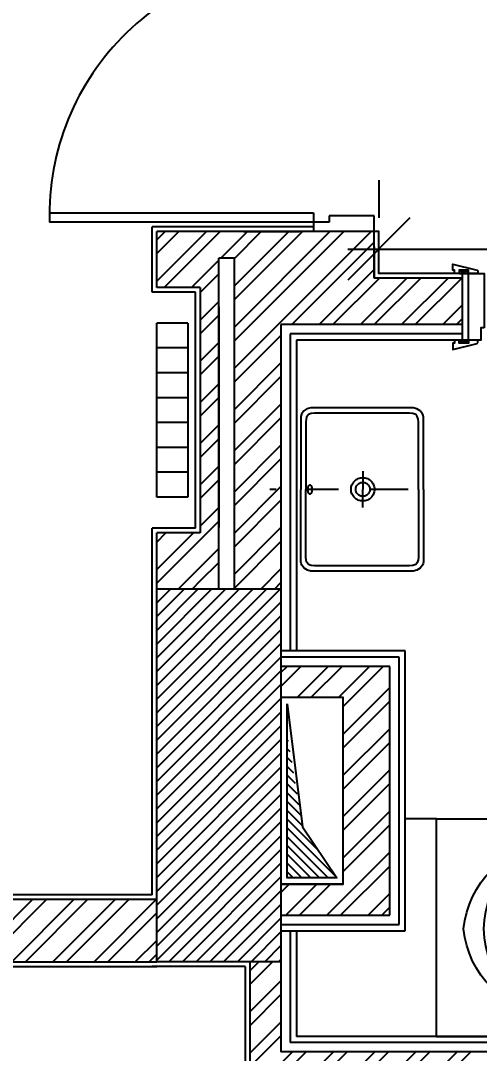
# Model space of a CAD drawing. Extents: x 0 to 47, y -4.1 to 58.5.
# Drawn here: x 3.491 to 4.967, y 12.555 to 15.878 of the extents above; entities that cross this region are included whole.
import ezdxf

# ---------------------------------------------------------------- set-up
doc = ezdxf.new("R2010")
doc.units = 0
doc.header["$MEASUREMENT"] = 0
doc.header["$PDMODE"] = 35
doc.header["$PDSIZE"] = 0.3
doc.linetypes.add('CENTER', pattern=[2, 1.25, -0.25, 0.25, -0.25])
doc.linetypes.add('DASHDOTX2', pattern=[50.8, 25.4, -12.7, 0, -12.7])
doc.layers.get('0').update_dxf_attribs({"linetype": 'CONTINUOUS'})
doc.layers.get('DEFPOINTS').update_dxf_attribs({"linetype": 'CONTINUOUS'})
for name, color, linetype in [('04', 4, 'CONTINUOUS'), ('A-AXIS-SANITARY', 10, 'DASHDOTX2'), ('a-dim', 3, 'CONTINUOUS'), ('A-DOORS', 1, 'CONTINUOUS'), ('A-FLOR-PFIX', 61, 'CONTINUOUS'), ('A-HATCH-CONC', 8, 'CONTINUOUS'), ('A-HATCH-WALL', 8, 'CONTINUOUS'), ('A-PLASTER', 8, 'CONTINUOUS'), ('A-PORTE', 1, 'CONTINUOUS'), ('A-SECT-TILE', 12, 'CONTINUOUS'), ('a-shaft', 251, 'CONTINUOUS'), ('A-WALL', 4, 'CONTINUOUS'), ('S-2ND-3RD-4-5-6TH$0$A-SHAFT 2-3-4-5-6', 8, 'CONTINUOUS'), ('S-2ND-3RD-4-5-6TH$0$A-STR 2-3-4-5-6', 2, 'CONTINUOUS')]:
    doc.layers.add(name, color=color, linetype=linetype)
doc.styles.add('A100-STEXT', font='Arial Regular.ttf', dxfattribs={"height": 0.25})
doc.dimstyles.new('A100-DIM', dxfattribs={"dimtxt": 0.25, "dimasz": 0.2, "dimexe": 0.1, "dimexo": 0.3, "dimgap": 0.1, "dimtad": 1, "dimlfac": 100, "dimrnd": 0.5, "dimdsep": 46, "dimtxsty": 'A100-STEXT', "dimblk1": 'OBLIQUE', "dimblk2": 'OBLIQUE', "dimsah": 1, "dimcen": -0.05, "dimdle": 0.1, "dimclrd": 15, "dimclre": 15, "dimclrt": 256, "dimadec": 0, "dimazin": 0, "dimtfac": 0.28, "dimtix": 1, "dimtmove": 2, "dimatfit": 3, "dimldrblk": 'OBLIQUE', "dimfxl": 1, "dimtolj": 1, "dimarcsym": 0})
pattern_1 = [(45, (-45.46394, -15.12777), (-0.06629126, 0.06629126), []), (45, (-45.41974, -15.12777), (-0.06629126, 0.06629126), [])]

# ---------------------------------------------------------------- blocks, each defined once
blk = doc.blocks.new('bathtub')
at = {"layer": 'A-FLOR-PFIX'}
for p, q in [((-0.7, 0), (-0.7, 1.7)), ((0, 0), (0, 1.7)), ((-0.5761, 1.3825), (-0.5761, 0.9759)), ((-0.1322, 1.3819), (-0.1322, 0.9753)), ((-0.6305, 1.3586), (-0.6305, 0.3667)), ((-0.0778, 1.3586), (-0.0778, 0.3667)), ((-0.6305, 0.9759), (-0.5761, 0.9759)), ((-0.0778, 0.9753), (-0.1322, 0.9753)), ((-0.6305, 0.937), (-0.5916, 0.937)), ((-0.0778, 0.9364), (-0.1167, 0.9364)), ((-0.5761, 0.9214), (-0.5761, 0.8903)), ((-0.1322, 0.9208), (-0.1322, 0.8897)), ((-0.6305, 0.8747), (-0.5916, 0.8747)), ((-0.0778, 0.8742), (-0.1167, 0.8742)), ((-0.6305, 0.8359), (-0.5851, 0.8359)), ((-0.0778, 0.8353), (-0.1232, 0.8353))]:
    blk.add_line(p, q, dxfattribs=at)
blk.add_lwpolyline([(0, 1.7), (-0.7, 1.7), (-0.7, 0), (0, 0)], close=True, dxfattribs=at)
for centre, radius, start, end in [((-0.3498, 1.3363), 0.2816, 90.8902, 175.4646), ((-0.3573, 1.3377), 0.2803, 4.283, 89.3622), ((-0.3661, 1.3819), 0.21, 86.743, 180), ((-0.3422, 1.3819), 0.21, 0, 93.257), ((-0.5916, 0.9214), 0.0156, 0, 90), ((-0.1167, 0.9208), 0.0156, 90, 180), ((-0.5916, 0.8903), 0.0156, 270, 0), ((-0.1167, 0.8897), 0.0156, 180, 270), ((-0.5851, 0.8203), 0.0156, 23.3684, 90), ((-0.1232, 0.8197), 0.0156, 90, 156.6316), ((-0.6191, 0.8056), 0.0526, 349.51, 23.3684), ((-0.0892, 0.805), 0.0526, 156.6316, 190.49), ((-5.5617, 1.4689), 5.0395, 348.0986, 352.3207), ((4.8534, 1.4689), 5.0395, 187.6793, 191.9014), ((-0.3542, 0.4296), 0.2764, 180, 0), ((-0.3245, 0.3937), 0.3073, 185.0523, 264.4541), ((-0.3838, 0.3937), 0.3073, 275.5459, 354.9477)]:
    blk.add_arc(centre, radius, start, end, dxfattribs=at)
blk = doc.blocks.new('A$C6D442EC4')
at = {"layer": 'A-AXIS-SANITARY', "linetype": 'CENTER', "ltscale": 0.1}
blk.add_line((-0.0027, 0.3461), (-0.0027, -0.0992), dxfattribs=at)
for points in [[(-0.0614, 0.1997), (-0.0031, 0.1997)], [(0.0553, 0.1997), (-0.0031, 0.1997)]]:
    blk.add_lwpolyline(points, dxfattribs=at)
at = {"layer": 'A-FLOR-PFIX', "ltscale": 0.5}
for points in [[(-0.0025, 0.3948), (-0.0051, 0.3948), (-0.0125, 0.3948), (-0.0239, 0.3948), (-0.0388, 0.3948), (-0.0564, 0.3948), (-0.076, 0.3948), (-0.1187, 0.3948), (-0.1614, 0.3948), (-0.181, 0.3948), (-0.1986, 0.3948), (-0.2135, 0.3948), (-0.225, 0.3948), (-0.2323, 0.3948), (-0.235, 0.3948), (-0.2405, 0.394), (-0.246, 0.3919), (-0.2556, 0.3842), (-0.2625, 0.3736), (-0.2651, 0.362), (-0.2651, 0.361), (-0.2651, 0.3583), (-0.2651, 0.3538), (-0.2651, 0.3478), (-0.2651, 0.3316), (-0.2651, 0.3105), (-0.2651, 0.2855), (-0.2651, 0.2577), (-0.2651, 0.1972), (-0.2651, 0.1367), (-0.2651, 0.1088), (-0.2651, 0.0839), (-0.2651, 0.0628), (-0.2651, 0.0466), (-0.2651, 0.0405), (-0.2651, 0.0361), (-0.2651, 0.0333), (-0.2651, 0.0324), (-0.2626, 0.0199), (-0.2557, 0.0096), (-0.2448, 0.0026), (-0.2379, 0.0007), (-0.2303, 0), (-0.2278, 0), (-0.2205, 0), (-0.2093, 0), (-0.1947, 0), (-0.1775, 0), (-0.1582, 0), (-0.1164, 0), (-0.0746, 0), (-0.0553, 0), (-0.0381, 0), (-0.0235, 0), (-0.0123, 0), (-0.005, 0), (-0.0025, 0)], [(-0.0025, 0.3784), (-0.0049, 0.3784), (-0.0118, 0.3784), (-0.0226, 0.3784), (-0.0366, 0.3784), (-0.0531, 0.3784), (-0.0715, 0.3784), (-0.1116, 0.3784), (-0.1517, 0.3784), (-0.1701, 0.3784), (-0.1867, 0.3784), (-0.2006, 0.3784), (-0.2114, 0.3784), (-0.2183, 0.3784), (-0.2208, 0.3784), (-0.2288, 0.3778), (-0.2351, 0.3761), (-0.2399, 0.3735), (-0.2434, 0.37), (-0.2472, 0.361), (-0.2481, 0.3502), (-0.2481, 0.3493), (-0.2481, 0.3468), (-0.2481, 0.3427), (-0.2481, 0.3371), (-0.2481, 0.322), (-0.2481, 0.3025), (-0.2481, 0.2793), (-0.2481, 0.2535), (-0.2481, 0.1974), (-0.2481, 0.1413), (-0.2481, 0.1155), (-0.2481, 0.0924), (-0.2481, 0.0728), (-0.2481, 0.0577), (-0.2481, 0.0522), (-0.2481, 0.048), (-0.2481, 0.0455), (-0.2481, 0.0446), (-0.2472, 0.0339), (-0.2434, 0.0249), (-0.2399, 0.0214), (-0.2351, 0.0187), (-0.2288, 0.017), (-0.2208, 0.0164), (-0.2183, 0.0164), (-0.2114, 0.0164), (-0.2006, 0.0164), (-0.1867, 0.0164), (-0.1701, 0.0164), (-0.1517, 0.0164), (-0.1116, 0.0164), (-0.0715, 0.0164), (-0.0531, 0.0164), (-0.0366, 0.0164), (-0.0226, 0.0164), (-0.0118, 0.0164), (-0.0049, 0.0164), (-0.0025, 0.0164)], [(-0.0026, 0.3948), (0, 0.3948), (0.0074, 0.3948), (0.0188, 0.3948), (0.0337, 0.3948), (0.0513, 0.3948), (0.0709, 0.3948), (0.1136, 0.3948), (0.1563, 0.3948), (0.176, 0.3948), (0.1936, 0.3948), (0.2084, 0.3948), (0.2199, 0.3948), (0.2273, 0.3948), (0.2299, 0.3948), (0.2355, 0.394), (0.2409, 0.3919), (0.2506, 0.3842), (0.2574, 0.3736), (0.26, 0.362), (0.26, 0.361), (0.26, 0.3583), (0.26, 0.3538), (0.26, 0.3478), (0.26, 0.3316), (0.26, 0.3105), (0.26, 0.2856), (0.26, 0.2578), (0.26, 0.1974), (0.26, 0.137), (0.26, 0.1092), (0.26, 0.0843), (0.26, 0.0632), (0.26, 0.047), (0.26, 0.041), (0.26, 0.0366), (0.26, 0.0338), (0.26, 0.0329), (0.2574, 0.0212), (0.2506, 0.0106), (0.2409, 0.003), (0.2355, 0.0008), (0.2299, 0), (0.2273, 0), (0.2199, 0), (0.2084, 0), (0.1936, 0), (0.176, 0), (0.1563, 0), (0.1136, 0), (0.0709, 0), (0.0513, 0), (0.0337, 0), (0.0188, 0), (0.0074, 0), (0, 0), (-0.0026, 0)], [(-0.0026, 0.3784), (-0.0002, 0.3784), (0.0068, 0.3784), (0.0175, 0.3784), (0.0315, 0.3784), (0.048, 0.3784), (0.0665, 0.3784), (0.1065, 0.3784), (0.1466, 0.3784), (0.1651, 0.3784), (0.1816, 0.3784), (0.1955, 0.3784), (0.2063, 0.3784), (0.2132, 0.3784), (0.2157, 0.3784), (0.2237, 0.3778), (0.23, 0.3761), (0.2348, 0.3735), (0.2383, 0.37), (0.2421, 0.361), (0.243, 0.3502), (0.243, 0.3493), (0.243, 0.3468), (0.243, 0.3427), (0.243, 0.3371), (0.243, 0.322), (0.243, 0.3025), (0.243, 0.2793), (0.243, 0.2535), (0.243, 0.1974), (0.243, 0.1413), (0.243, 0.1155), (0.243, 0.0924), (0.243, 0.0728), (0.243, 0.0577), (0.243, 0.0522), (0.243, 0.048), (0.243, 0.0455), (0.243, 0.0446), (0.2421, 0.0339), (0.2383, 0.0249), (0.2348, 0.0214), (0.23, 0.0187), (0.2237, 0.017), (0.2157, 0.0164), (0.2132, 0.0164), (0.2063, 0.0164), (0.1955, 0.0164), (0.1816, 0.0164), (0.1651, 0.0164), (0.1466, 0.0164), (0.1065, 0.0164), (0.0665, 0.0164), (0.048, 0.0164), (0.0315, 0.0164), (0.0175, 0.0164), (0.0068, 0.0164), (-0.0002, 0.0164), (-0.0026, 0.0164)], [(-0.0408, 0.1997), (-0.0406, 0.2035), (-0.04, 0.2073), (-0.0391, 0.2109), (-0.0378, 0.2144), (-0.0362, 0.2176), (-0.0343, 0.2208), (-0.0322, 0.2237), (-0.0297, 0.2263), (-0.0271, 0.2288), (-0.0242, 0.2309), (-0.021, 0.2328), (-0.0177, 0.2344), (-0.0143, 0.2357), (-0.0107, 0.2366), (-0.0069, 0.2372), (-0.0031, 0.2374), (0.0008, 0.2372), (0.0045, 0.2366), (0.0081, 0.2357), (0.0116, 0.2344), (0.0149, 0.2328), (0.018, 0.2309), (0.0209, 0.2288), (0.0236, 0.2263), (0.026, 0.2237), (0.0282, 0.2208), (0.0301, 0.2176), (0.0317, 0.2144), (0.0329, 0.2109), (0.0339, 0.2073), (0.0344, 0.2035), (0.0346, 0.1997), (0.0344, 0.1958), (0.0339, 0.1921), (0.0329, 0.1885), (0.0317, 0.185), (0.0301, 0.1817), (0.0282, 0.1786), (0.026, 0.1757), (0.0236, 0.173), (0.0209, 0.1706), (0.018, 0.1684), (0.0149, 0.1665), (0.0116, 0.1649), (0.0081, 0.1637), (0.0045, 0.1627), (0.0008, 0.1622), (-0.0031, 0.162), (-0.0069, 0.1622), (-0.0107, 0.1627), (-0.0143, 0.1637), (-0.0177, 0.1649), (-0.021, 0.1665), (-0.0242, 0.1684), (-0.0271, 0.1706), (-0.0297, 0.173), (-0.0322, 0.1757), (-0.0343, 0.1786), (-0.0362, 0.1817), (-0.0378, 0.185), (-0.0391, 0.1885), (-0.04, 0.1921), (-0.0406, 0.1958), (-0.0408, 0.1997), (-0.0408, 0.1997)], [(-0.0257, 0.1997), (-0.0256, 0.202), (-0.0252, 0.2042), (-0.0247, 0.2064), (-0.0239, 0.2085), (-0.023, 0.2105), (-0.0218, 0.2123), (-0.0205, 0.2141), (-0.0191, 0.2157), (-0.0175, 0.2171), (-0.0157, 0.2184), (-0.0139, 0.2196), (-0.0119, 0.2205), (-0.0098, 0.2213), (-0.0076, 0.2218), (-0.0054, 0.2222), (-0.0031, 0.2223), (-0.0008, 0.2222), (0.0015, 0.2218), (0.0037, 0.2213), (0.0057, 0.2205), (0.0077, 0.2196), (0.0096, 0.2184), (0.0113, 0.2171), (0.0129, 0.2157), (0.0144, 0.2141), (0.0157, 0.2123), (0.0168, 0.2105), (0.0178, 0.2085), (0.0185, 0.2064), (0.0191, 0.2042), (0.0194, 0.202), (0.0196, 0.1997), (0.0194, 0.1974), (0.0191, 0.1951), (0.0185, 0.1929), (0.0178, 0.1909), (0.0168, 0.1889), (0.0157, 0.187), (0.0144, 0.1853), (0.0129, 0.1837), (0.0113, 0.1822), (0.0096, 0.1809), (0.0077, 0.1798), (0.0057, 0.1788), (0.0037, 0.1781), (0.0015, 0.1775), (-0.0008, 0.1772), (-0.0031, 0.1771), (-0.0054, 0.1772), (-0.0076, 0.1775), (-0.0098, 0.1781), (-0.0119, 0.1788), (-0.0139, 0.1798), (-0.0157, 0.1809), (-0.0175, 0.1822), (-0.0191, 0.1837), (-0.0205, 0.1853), (-0.0218, 0.187), (-0.023, 0.1889), (-0.0239, 0.1909), (-0.0247, 0.1929), (-0.0252, 0.1951), (-0.0256, 0.1974), (-0.0257, 0.1997), (-0.0257, 0.1997)], [(-0.0176, 0.0295), (-0.0176, 0.0302), (-0.0173, 0.0308), (-0.017, 0.0315), (-0.0165, 0.0321), (-0.0158, 0.0326), (-0.0151, 0.0332), (-0.0142, 0.0337), (-0.0132, 0.0341), (-0.011, 0.0349), (-0.0084, 0.0355), (-0.0056, 0.0359), (-0.0026, 0.036), (0.0004, 0.0359), (0.0033, 0.0355), (0.0058, 0.0349), (0.0081, 0.0341), (0.009, 0.0337), (0.0099, 0.0332), (0.0107, 0.0326), (0.0113, 0.0321), (0.0118, 0.0315), (0.0122, 0.0308), (0.0124, 0.0302), (0.0125, 0.0295), (0.0124, 0.0288), (0.0122, 0.0282), (0.0118, 0.0276), (0.0113, 0.027), (0.0107, 0.0264), (0.0099, 0.0258), (0.009, 0.0253), (0.0081, 0.0249), (0.0058, 0.0241), (0.0033, 0.0235), (0.0004, 0.0231), (-0.0026, 0.023), (-0.0056, 0.0231), (-0.0084, 0.0235), (-0.011, 0.0241), (-0.0132, 0.0249), (-0.0142, 0.0253), (-0.0151, 0.0258), (-0.0158, 0.0264), (-0.0165, 0.027), (-0.017, 0.0276), (-0.0173, 0.0282), (-0.0176, 0.0288), (-0.0176, 0.0295), (-0.0176, 0.0295)]]:
    blk.add_lwpolyline(points, dxfattribs=at)
blk = doc.blocks.new('_OBLIQUE')
at = {"color": 0, "linetype": 'ByBlock'}
blk.add_line((-0.5, -0.5), (0.5, 0.5), dxfattribs=at)
blk = doc.blocks.new('*D256')
at = {"layer": 'a-dim', "color": 15, "lineweight": -2, "transparency": 16777216}
for p, q in [((4.6434, 15.365), (4.6434, 15.2434)), ((7.8534, 15.365), (7.8534, 15.2434)), ((4.5434, 15.1434), (7.9534, 15.1434))]:
    blk.add_line(p, q, dxfattribs=at)
at = {"layer": 'DEFPOINTS', "color": 0, "transparency": 16777216}
for p in [(7.8534, 15.1434), (4.6434, 15.065), (7.8534, 15.065)]:
    blk.add_point(p, dxfattribs=at)
at = {"layer": 'a-dim', "color": 15, "lineweight": -2, "transparency": 16777216, "xscale": 0.2, "yscale": 0.2, "zscale": 0.2, "rotation": 180}
blk.add_blockref('_OBLIQUE', (4.6434, 15.1434), dxfattribs=at)
at = {"layer": 'a-dim', "color": 15, "lineweight": -2, "transparency": 16777216, "xscale": 0.2, "yscale": 0.2, "zscale": 0.2}
blk.add_blockref('_OBLIQUE', (7.8534, 15.1434), dxfattribs=at)
at = {"layer": 'a-dim', "transparency": 16777216, "insert": (6.2484, 15.3711), "char_height": 0.25, "attachment_point": 5, "style": 'A100-STEXT'}
blk.add_mtext('\\A1;321', dxfattribs=at)

msp = doc.modelspace()

# ---------------------------------------------------------------- hatches: boundary and pattern name
at = {"layer": 'A-HATCH-CONC'}
h = msp.add_hatch(dxfattribs=at)
h.set_pattern_fill('ANSI31', color=256, scale=0.25, style=0)
h.paths.add_polyline_path([(4.32837, 14.05), (3.92837, 14.05), (3.92837, 12.85), (4.32837, 12.85)])
at = {"layer": 'A-HATCH-WALL'}
h = msp.add_hatch(dxfattribs=at)
h.set_pattern_fill('ANSI32', color=256, scale=0.25, style=0)
h.set_pattern_definition(pattern_1)
h.paths.add_polyline_path([(4.06837, 14.19), (4.06837, 14.05), (4.12837, 14.05), (4.12837, 15.11348), (4.17837, 15.11348), (4.17837, 14.05), (4.32837, 14.05), (4.32837, 14.9), (4.91177, 14.9), (4.91177, 15.05), (4.62837, 15.05), (4.62837, 15.2), (3.92837, 15.2), (3.92837, 15.02), (4.06837, 15.02)])
h = msp.add_hatch(dxfattribs=at)
h.set_pattern_fill('ANSI32', color=256, scale=0.25, style=0)
h.set_pattern_definition(pattern_1)
h.paths.add_polyline_path([(4.06837, 14.23), (3.92837, 14.23), (3.92837, 14.05), (4.06837, 14.05)])
h = msp.add_hatch(dxfattribs=at)
h.set_pattern_fill('ANSI32', color=256, scale=0.25, style=0)
h.set_pattern_definition([(45, (1.73383, -0.216325), (-0.06629126, 0.06629126), []), (45, (1.77802, -0.216325), (-0.06629126, 0.06629126), [])])
h.paths.add_polyline_path([(4.32837, 13.8), (4.32837, 13.7), (4.52837, 13.7), (4.52837, 13.1), (4.32837, 13.1), (4.32837, 13), (4.67837, 13), (4.67837, 13.8)])
h = msp.add_hatch(dxfattribs=at)
h.set_pattern_fill('ANSI32', color=256, scale=0.25, style=0)
h.set_pattern_definition(pattern_1)
h.paths.add_polyline_path([(0.77837, 13.05), (0.77837, 12.6), (0.47837, 12.6), (0.47837, 12.5), (0.77837, 12.5), (0.77837, 11.8), (0.47837, 11.8), (0.47837, 11.6), (0.92837, 11.6), (0.92837, 12.6), (0.92837, 12.85), (1.02837, 12.85), (1.02837, 12.99), (2.45837, 12.99), (2.45837, 12.85), (3.92837, 12.85), (3.92837, 13.05)])
h = msp.add_hatch(dxfattribs=at)
h.set_pattern_fill('ANSI32', color=256, scale=0.25, style=0)
h.set_pattern_definition(pattern_1)
h.paths.add_polyline_path([(4.22837, 12.85), (4.22837, 12.36), (4.80212, 12.36), (4.80212, 12.49917), (6.23212, 12.49917), (6.23212, 12.36), (6.84087, 12.36), (6.84087, 12.56), (4.32837, 12.56), (4.32837, 12.85)])
at = {"layer": 'a-shaft'}
h = msp.add_hatch(dxfattribs=at)
h.set_pattern_fill('_USER,_O', color=256, scale=0.02, angle=315, pattern_type=0)
h.set_pattern_definition([(315, (-338372.646732, -23742.271716), (0.0141421356237, 0.0141421356237), [])])
h.paths.add_polyline_path([(4.34837, 13.12), (4.50837, 13.12), (4.39784, 13.28401), (4.34837, 13.58)])

# ---------------------------------------------------------------- linework, layer by layer
at = {"layer": '04', "color": 11}
for p, q in [((3.92837, 14.345), (3.92837, 14.905)), ((4.02837, 14.905), (3.92837, 14.905)), ((4.02837, 14.905), (4.02837, 14.345)), ((4.02837, 14.825), (3.92837, 14.825)), ((4.02837, 14.745), (3.92837, 14.745)), ((4.02837, 14.665), (3.92837, 14.665)), ((4.02837, 14.585), (3.92837, 14.585)), ((4.02837, 14.505), (3.92837, 14.505)), ((4.02837, 14.425), (3.92837, 14.425)), ((4.02837, 14.345), (3.92837, 14.345))]:
    msp.add_line(p, q, dxfattribs=at)
at = {"layer": 'A-DOORS'}
for p, q in [((4.90277, 15.065), (4.93077, 15.074)), ((4.90277, 15.074), (4.93077, 15.065)), ((4.90277, 14.85), (4.93077, 14.841)), ((4.90277, 14.841), (4.93077, 14.85))]:
    msp.add_line(p, q, dxfattribs=at)
for points in [[(4.90177, 15.065), (4.88677, 15.065), (4.88677, 15.075), (4.88177, 15.075), (4.88177, 15.095), (4.96, 15.07536, -0.3817689), (4.96177, 15.07337), (4.96177, 15.065), (4.93177, 15.065), (4.93177, 15.075), (4.90177, 15.075), (4.90177, 15.065)], [(4.90177, 14.85), (4.88677, 14.85), (4.88677, 14.84), (4.88177, 14.84), (4.88177, 14.82), (4.96, 14.83964, 0.3817689), (4.96177, 14.84163), (4.96177, 14.85), (4.93177, 14.85), (4.93177, 14.84), (4.90177, 14.84), (4.90177, 14.85)]]:
    msp.add_lwpolyline(points, format="xyb", dxfattribs=at)
for points in [[(4.90277, 15.065), (4.93077, 15.065), (4.93077, 15.074), (4.90277, 15.074)], [(4.90277, 14.85), (4.93077, 14.85), (4.93077, 14.841), (4.90277, 14.841)]]:
    msp.add_lwpolyline(points, close=True, dxfattribs=at)
for points in [[(4.91177, 15.065), (4.91177, 14.85), (4.93177, 14.85), (4.93177, 15.065), (4.91177, 15.065)], [(4.93177, 14.85), (4.93177, 15.065), (4.98177, 15.065), (4.98177, 14.89)], [(4.98177, 14.89), (4.97177, 14.89), (4.97177, 14.85), (4.93177, 14.85)]]:
    msp.add_lwpolyline(points, dxfattribs=at)
at = {"layer": 'A-FLOR-PFIX'}
msp.add_line((4.82837, 13.31), (4.72837, 13.31), dxfattribs=at)
at = {"layer": 'A-PLASTER'}
for p, q in [((3.91337, 15.005), (3.91337, 15.215)), ((4.43337, 15.215), (3.91337, 15.215)), ((4.05337, 15.005), (3.91337, 15.005)), ((4.05337, 14.245), (4.05337, 15.005)), ((3.91337, 13.065), (3.91337, 14.245)), ((4.05337, 14.245), (3.91337, 14.245)), ((3.91337, 13.065), (0.76337, 13.065)), ((2.44337, 12.835), (3.92837, 12.835)), ((4.21337, 12.835), (3.91337, 12.835)), ((4.21337, 12.835), (4.21337, 12.345))]:
    msp.add_line(p, q, dxfattribs=at)
msp.add_lwpolyline([(4.93177, 15.065), (4.64337, 15.065), (4.64337, 15.2), (4.62837, 15.2)], dxfattribs=at)
at = {"layer": 'A-PORTE'}
for p, q in [((3.58337, 15.26), (4.43337, 15.26)), ((4.43337, 15.26), (4.43337, 15.22)), ((4.43337, 15.23), (3.58337, 15.23)), ((4.43337, 15.23), (4.43337, 15.2)), ((4.48337, 15.23), (4.43337, 15.23)), ((4.62837, 15.25), (4.48337, 15.25)), ((4.48337, 15.25), (4.48337, 15.23)), ((4.62837, 15.2), (4.62837, 15.25))]:
    msp.add_line(p, q, dxfattribs=at)
msp.add_arc((4.40306, 15.25128), 0.81997, 86.83273, 181.48717, dxfattribs=at)
at = {"layer": 'A-SECT-TILE'}
for p, q in [((4.35837, 14.87), (4.35837, 13.85)), ((4.91177, 14.87), (4.35837, 14.87)), ((4.37837, 14.85), (4.37837, 13.85)), ((4.93177, 14.85), (4.37837, 14.85)), ((4.72837, 13.85), (4.32837, 13.85)), ((4.70837, 13.83), (4.32837, 13.83)), ((4.70837, 12.97), (4.70837, 13.83)), ((4.72837, 12.95), (4.72837, 13.85)), ((4.32837, 12.97), (4.70837, 12.97)), ((4.32837, 12.95), (4.72837, 12.95)), ((4.35837, 12.95), (4.35837, 12.59)), ((4.37837, 12.95), (4.37837, 12.61)), ((6.52837, 12.61), (4.37837, 12.61)), ((6.54837, 12.59), (4.35837, 12.59))]:
    msp.add_line(p, q, dxfattribs=at)
at = {"layer": 'a-shaft'}
msp.add_lwpolyline([(4.34837, 13.68), (4.39784, 13.28401), (4.50837, 13.12), (4.34837, 13.12), (4.34837, 13.68)], dxfattribs=at)
at = {"layer": 'A-WALL'}
for p, q in [((3.92837, 15.02), (3.92837, 15.2)), ((4.62837, 15.2), (3.92837, 15.2)), ((4.20815, 15.2), (4.38815, 15.2)), ((4.62837, 15.05), (4.62837, 15.2)), ((4.62837, 15.15), (4.62837, 15.05)), ((4.17837, 15.11348), (4.12837, 15.11348)), ((4.12837, 14.05), (4.12837, 15.11348)), ((4.17837, 14.05), (4.17837, 15.11348)), ((4.06837, 15.02), (3.92837, 15.02)), ((4.06837, 15.02), (4.06837, 14.23)), ((4.91177, 15.05), (4.62837, 15.05)), ((4.12837, 14.95734), (4.12837, 14.24734)), ((4.32837, 14.9), (4.32837, 14.05)), ((4.91177, 14.9), (4.32837, 14.9)), ((3.92837, 14.05), (3.92837, 14.23)), ((4.06837, 14.23), (3.92837, 14.23)), ((4.67837, 13.8), (4.32837, 13.8)), ((4.67837, 13), (4.67837, 13.8)), ((4.52837, 13.7), (4.32837, 13.7)), ((4.52837, 13.1), (4.52837, 13.7)), ((4.52837, 13.1), (4.32837, 13.1)), ((3.92837, 13.05), (0.77837, 13.05)), ((4.32837, 13), (4.67837, 13)), ((2.45837, 12.85), (3.92837, 12.85)), ((4.22837, 12.85), (4.22837, 12.36)), ((4.32837, 12.85), (4.32837, 12.56)), ((6.57837, 12.56), (4.32837, 12.56))]:
    msp.add_line(p, q, dxfattribs=at)
at = {"layer": 'S-2ND-3RD-4-5-6TH$0$A-SHAFT 2-3-4-5-6'}
msp.add_lwpolyline([(4.32837, 13.1), (4.52837, 13.1), (4.52837, 13.7), (4.32837, 13.7)], close=True, dxfattribs=at)
at = {"layer": 'S-2ND-3RD-4-5-6TH$0$A-STR 2-3-4-5-6'}
msp.add_lwpolyline([(3.92837, 14.05), (4.32837, 14.05), (4.32837, 12.85), (3.92837, 12.85)], close=True, dxfattribs=at)

# ---------------------------------------------------------------- block references
at = {"layer": 'A-FLOR-PFIX', "rotation": 269.999999993991}
msp.add_blockref('A$C6D442EC4', (4.39204, 14.36701), dxfattribs=at)
at = {"layer": 'A-FLOR-PFIX', "xscale": -1, "rotation": 270}
msp.add_blockref('bathtub', (4.82837, 13.31), dxfattribs=at)

# ---------------------------------------------------------------- dimensions: what is measured, and where the dimension line sits
at = {"layer": 'a-dim'}
dim = msp.add_aligned_dim(p1=(4.64337, 15.065), p2=(7.85337, 15.065), distance=0.0784, dimstyle='A100-DIM', dxfattribs=at)
dim.commit()
dim.dimension.update_dxf_attribs({"geometry": '*D256', "text_midpoint": (6.24837, 15.37112)})

doc.saveas('drawing.dxf')
